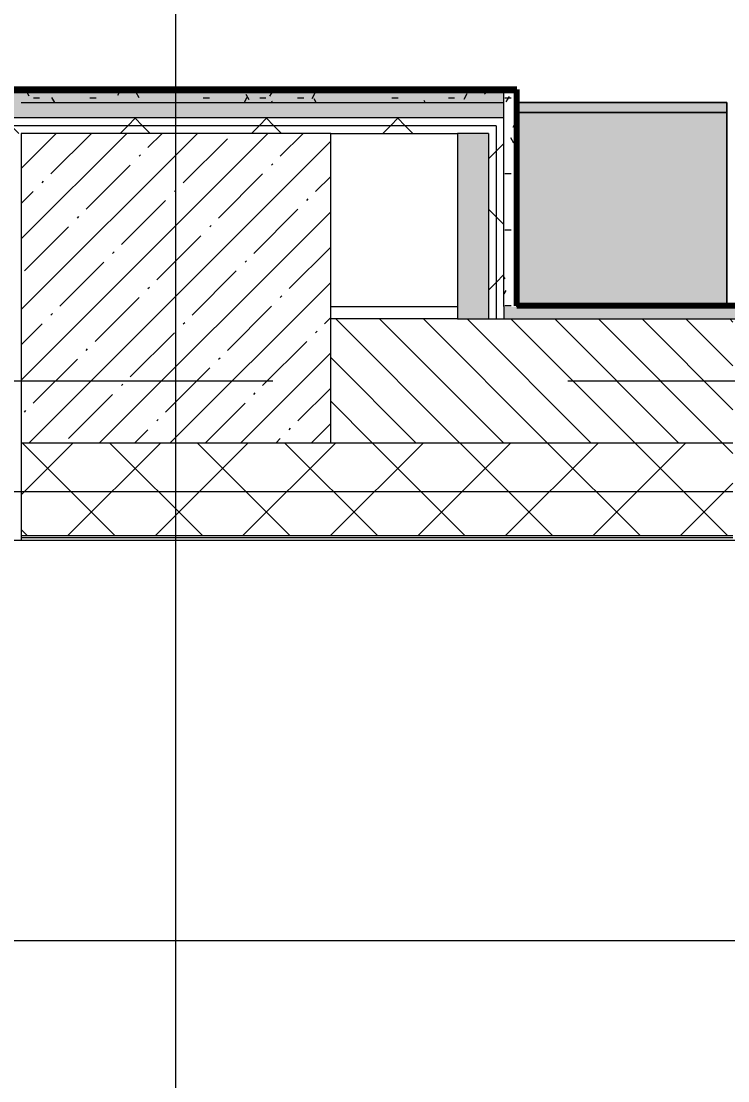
# Model space of a CAD drawing. Header units: millimetres. Extents: x 35157 to 232994, y -8553 to 29000.
# Drawn here: x 60910 to 62052, y -1131 to 581 of the extents above; entities that cross this region are included whole.
import ezdxf

# ---------------------------------------------------------------- set-up
doc = ezdxf.new("R2010")
doc.units = ezdxf.units.MM
doc.linetypes.add('Осевая', pattern=[3175, 635, -476.25, 1587.5, -476.25])
for name, color, linetype, lineweight in [('A-ANNO-DIMS', 7, 'Continuous', 9), ('A-ANNO-DIMS-100', 7, 'Continuous', 9), ('A-WALL', 7, 'Continuous', 9), ('I-WALL', 7, 'Continuous', 9), ('S-COLS', 7, 'Continuous', 9), ('Оси', 7, 'Continuous', 9), ('Оси-2', 7, 'Осевая', 9)]:
    doc.layers.add(name, color=color, linetype=linetype, lineweight=lineweight)
for name, color, linetype, lineweight, true_color in [('A-WALL-1', 7, 'Continuous', 9, 0xc0c0c0), ('A-WALL-4', 7, 'Continuous', 9, 0xff80c0), ('I-WALL-5', 7, 'Continuous', 9, 0xc0c0c0), ('I-WALL-9', 7, 'Continuous', 80, 0xff80c0), ('S-WALL-ANLY', 7, 'Continuous', 13, 0x008040), ('S-WALL-ANLY-1', 7, 'Continuous', 5, 0x008040), ('Знаки-1', 7, 'Continuous', 9, 0xc1bbaf), ('Знаки-3', 9, 'Continuous', 9, 0x808080), ('Знаки-4', 7, 'Continuous', 9, 0xaba79f)]:
    doc.layers.add(name, color=color, linetype=linetype, lineweight=lineweight, true_color=true_color)
doc.layers.add('Знаки-2', color=7, linetype='Continuous', lineweight=9, transparency=0.5)
doc.styles.add('ISOCPEUR', font='isocpeur.ttf', dxfattribs={"width": 0.9, "height": 250})
doc.dimstyles.new('ISO-2_5_0_9К_БОЛЬШОЙ', dxfattribs={"dimscale": 304.8, "dimtxt": 248.995294, "dimasz": 0.492126, "dimexe": 0.393701, "dimexo": 0.984252, "dimgap": 0, "dimtad": 1, "dimdec": 0, "dimrnd": 10, "dimzin": 0, "dimdsep": 46, "dimtxsty": 'ISOCPEUR', "dimblk1": 'OBLIQUE', "dimblk2": 'OBLIQUE', "dimsah": 1, "dimcen": 0.09, "dimdle": 0.393701, "dimazin": 0, "dimtfac": 1, "dimtdec": 4, "dimtix": 1, "dimtmove": 0, "dimatfit": 3, "dimfxl": 1, "dimtvp": 1, "dimtolj": 1, "dimtzin": 0, "dimarcsym": 2})
pattern_1 = [(0, (0, 0), (121.92, 30.48), [10.058, -81.382, 10.058, -81.382, -487.68]), (0, (0, 0), (121.92, 30.48), [-182.88, 10.058, -172.822, 10.058, -81.382, -213.36]), (0, (0, 0), (121.92, 30.48), [-457.2, 10.058, -50.902, 10.058, -142.342]), (120, (45.72, 15.24), (-87.356454, 90.345817), [10.058, -81.382, 10.058, -81.382, -487.68]), (120, (45.72, 15.24), (-87.356454, 90.345817), [-182.88, 10.058, -172.822, 10.058, -81.382, -213.36]), (120, (45.72, 15.24), (-87.356454, 90.345817), [-457.2, 10.058, -50.902, 10.058, -142.342]), (240, (60.96, 76.2), (-34.563546, -120.825817), [10.058, -81.382, 10.058, -81.382, -487.68]), (240, (60.96, 76.2), (-34.563546, -120.825817), [-182.88, 10.058, -172.822, 10.058, -81.382, -213.36]), (240, (60.96, 76.2), (-34.563546, -120.825817), [-457.2, 10.058, -50.902, 10.058, -142.342])]
pattern_2 = [(45, (0, 0), (-106.066, 106.066), []), (135, (0, 0), (-106.066, -106.066), [])]

# ---------------------------------------------------------------- blocks, each defined once
blk = doc.blocks.new('BSC_Колонна _Прямоугольная - 500х500-V9-План отделки стен 2 этажа в осях 12-23')
at = {"layer": 'S-COLS'}
h = blk.add_hatch(dxfattribs=at)
h.set_pattern_fill('FP_10', color=256, style=0, pattern_type=2)
h.set_pattern_definition([(45, (-61160, -150), (-57.02463, 57.02463), []), (45, (-61102.975, -150), (-57.02463, 57.02463), [100.806, -20.161, 3.353, -16.808])])
h.paths.add_polyline_path([(-53.7, -250), (250, -250), (250, 250), (-250, 250), (-250, -250)])
for p, q in [((250, 250), (-250, 250)), ((-250, 250), (-250, -250)), ((250, -250), (250, 250)), ((-250, -250), (250, -250))]:
    blk.add_line(p, q, dxfattribs=at)
blk = doc.blocks.new('Зашивка без перфорации М3 - М3_4-30974691-План отделки стен 2 этажа в осях 12-23')
at = {"layer": 'Знаки-2'}
for points in [[(-89.9, 150), (-430, 150), (-430, -179.9), (-89.9, -179.9), (-89.9, 149)], [(-236.3, -163.9), (-430, -163.9), (-430, -179.9), (-89.9, -179.9), (-89.9, -163.9)]]:
    blk.add_hatch(color=256, dxfattribs=at).paths.add_polyline_path(points)
at = {"layer": 'Знаки-1'}
for p, q in [((-89.9, -163.9), (-430, -163.9)), ((-430, -163.9), (-430, -179.9)), ((-430, -179.9), (-89.9, -179.9))]:
    blk.add_line(p, q, dxfattribs=at)
at = {"layer": 'Знаки-3'}
for p, q in [((-430, 150), (-430, -179.9)), ((-430, -179.9), (-89.9, -179.9))]:
    blk.add_line(p, q, dxfattribs=at)
at = {"layer": 'Знаки-4'}
for p, q in [((-430, -179.9), (-430, 150)), ((-430, -163.9), (-89.9, -163.9)), ((-430, -163.9), (-430, -179.9)), ((-89.9, -179.9), (-430, -179.9)), ((-89.9, -179.9), (-430, -179.9))]:
    blk.add_line(p, q, dxfattribs=at)
blk = doc.blocks.new('DIMBLOCK23-План отделки стен 2 этажа в осях 12-23')
at = {"layer": 'A-ANNO-DIMS-100'}
for p, q in [((60460, -1098.6), (60460, -784.6)), ((65660, -1098.6), (65660, -784.6)), ((60460, -904.6), (65660, -904.6)), ((60460, -904.6), (60460, -1098.6)), ((65660, -904.6), (65660, -1098.6))]:
    blk.add_line(p, q, dxfattribs=at)
at = {"layer": 'A-ANNO-DIMS-100', "lineweight": 20}
for p, q in [((60460, -904.6), (60535, -829.6)), ((65660, -904.6), (65735, -829.6)), ((60460, -904.6), (60385, -979.6)), ((65660, -904.6), (65585, -979.6))]:
    blk.add_line(p, q, dxfattribs=at)
at = {"layer": 'A-ANNO-DIMS-100', "color": 0, "insert": (62744, -578), "char_height": 250, "width": 758.478, "attachment_point": 1, "line_spacing_factor": 1.149209, "style": 'ISOCPEUR'}
blk.add_mtext('5200', dxfattribs=at)
blk = doc.blocks.new('_Oblique')
at = {"color": 0, "linetype": 'ByBlock', "lineweight": -2}
blk.add_line((-0.5, -0.5), (0.5, 0.5), dxfattribs=at)

msp = doc.modelspace()

# ---------------------------------------------------------------- hatches: boundary and pattern name
at = {"layer": 'A-WALL'}
h = msp.add_hatch(dxfattribs=at)
h.set_pattern_fill('FP_21', color=256, style=0, pattern_type=2)
h.set_pattern_definition([(135, (0, 0), (-35.35534, -35.35534), [])])
h.paths.add_polyline_path([(61410, -100), (62060, -100), (62060, 100), (61410, 100)])
h.paths.add_polyline_path([(65410, -100), (65410, 100), (65160, 100), (65160, -100), (65232.2, -100)])
h = msp.add_hatch(dxfattribs=at)
h.set_pattern_fill('FP_16', color=256, style=0, pattern_type=2)
h.set_pattern_definition([(45, (0, 0), (-70.71068, 70.71068), []), (135, (0, 0), (-70.71068, -70.71068), [])])
h.paths.add_polyline_path([(65982.4, -250), (66160, -250), (66160, -100), (65160, -100), (65160, -250), (65910, -250)])
h.paths.add_polyline_path([(75700, -250), (75700, -100), (71560, -100), (71560, -250), (74234.2, -250)])
h.paths.add_polyline_path([(53310, -250), (53310, -100), (51910, -100), (51910, -250), (53229.5, -250)])
h.paths.add_polyline_path([(44936.3, -250), (45310, -250), (45310, -100), (44936.3, -100), (44936.3, -146.3)])
h.paths.add_polyline_path([(67060, -250), (70660, -250), (70660, -100), (67060, -100), (67060, -146.3)])
h.paths.add_polyline_path([(60910, -250), (62060, -250), (62060, -100), (60910, -100), (60910, -146.3)])
h.paths.add_polyline_path([(58810, -250), (58810, -100), (58060, -100), (58060, -250), (58480.7, -250)])
h.paths.add_polyline_path([(43477.4, -250), (44036.3, -250), (44036.3, -100), (42660, -100), (42660, -250), (42727.2, -250)])
h.paths.add_polyline_path([(38976.4, -250), (39560, -250), (39560, -100), (38742.7, -100), (38742.7, -250)])
h.paths.add_polyline_path([(48728.6, -250), (48810, -250), (48810, -100), (47410, -100), (47410, -250), (47978.4, -250)])
h.paths.add_polyline_path([(57160, -250), (57160, -100), (56410, -100), (56410, -250), (56980.4, -250)])
h.paths.add_polyline_path([(38242.7, -250), (38242.7, -100), (38226.2, -100), (38226.2, -250)])
at = {"layer": 'I-WALL'}
for points in [[(60910, 425), (61690, 425), (61690, 475), (60910, 475), (60910, 470), (60890, 470), (60890, 425)], [(61615, 100), (61665, 100), (61665, 400), (61615, 400), (61615, 320.9)]]:
    msp.add_hatch(color=256, dxfattribs=at).paths.add_polyline_path(points)
h = msp.add_hatch(dxfattribs=at)
h.set_pattern_fill('FP_63', color=256, style=0, pattern_type=2)
h.set_pattern_definition(pattern_1)
h.paths.add_polyline_path([(61710, 450), (61710, 470), (60910, 470), (60910, 450), (61690, 450)])
h = msp.add_hatch(dxfattribs=at)
h.set_pattern_fill('FP_63', color=256, style=0, pattern_type=2)
h.set_pattern_definition(pattern_1)
h.paths.add_polyline_path([(61710, 120), (61710, 450), (61690, 450), (61690, 120)])
h = msp.add_hatch(dxfattribs=at)
h.set_pattern_fill('FP_64', color=256, style=0, pattern_type=2)
h.set_pattern_definition(pattern_2)
h.paths.add_polyline_path([(60910, 412.5), (61690, 412.5), (61690, 425), (60890, 425), (60890, 412.5)])
h = msp.add_hatch(dxfattribs=at)
h.set_pattern_fill('FP_64', color=256, style=0, pattern_type=2)
h.set_pattern_definition(pattern_2)
h.paths.add_polyline_path([(61677.5, 400), (61677.5, 412.5), (60890, 412.5), (60890, 400), (61665, 400)])
h = msp.add_hatch(dxfattribs=at)
h.set_pattern_fill('FP_64', color=256, style=0, pattern_type=2)
h.set_pattern_definition(pattern_2)
h.paths.add_polyline_path([(61677.5, 100), (61690, 100), (61690, 412.5), (61677.5, 412.5), (61677.5, 320.9)])
h = msp.add_hatch(dxfattribs=at)
h.set_pattern_fill('FP_64', color=256, style=0, pattern_type=2)
h.set_pattern_definition(pattern_2)
h.paths.add_polyline_path([(61665, 100), (61677.5, 100), (61677.5, 400), (61665, 400), (61665, 320.9)])
h = msp.add_hatch(dxfattribs=at)
h.set_pattern_fill('FP_63', color=256, style=0, pattern_type=2)
h.set_pattern_definition(pattern_1)
h.paths.add_polyline_path([(65410, 100), (65410, 120), (61690, 120), (61690, 100), (65390, 100)])

# ---------------------------------------------------------------- linework, layer by layer
at = {"layer": 'A-WALL'}
for p, q in [((61690, 425), (60890, 425)), ((61677.5, 412.5), (60890, 412.5)), ((61677.5, 412.5), (61677.5, 100)), ((61665, 400), (61615, 400)), ((61665, 400), (61665, 100)), ((61690, 120), (61690, 100)), ((65390, 120), (61710, 120)), ((61410, -100), (62060, -100)), ((60910, -250), (62060, -250)), ((60910, -253), (62060, -253))]:
    msp.add_line(p, q, dxfattribs=at)
at = {"layer": 'A-WALL-1'}
for p, q in [((61615, 100), (61410, 100)), ((60910, -100), (60910, -258)), ((66160, -258), (58060, -258))]:
    msp.add_line(p, q, dxfattribs=at)
at = {"layer": 'A-WALL-4'}
msp.add_line((61710, 450), (61710, 120), dxfattribs=at)
at = {"layer": 'I-WALL-5'}
for p, q in [((61690, 475), (60910, 475)), ((60910, 475), (60910, 470)), ((61690, 120), (61690, 475)), ((60910, 450), (61690, 450)), ((61410, 400), (61615, 400)), ((61615, 400), (61615, 100)), ((61410, 120), (61615, 120)), ((61615, 100), (65139, 100))]:
    msp.add_line(p, q, dxfattribs=at)
at = {"layer": 'I-WALL-9'}
for p, q in [((61711, 471), (60889, 471)), ((60890, 470), (61710, 470)), ((61710, 470), (61710, 450)), ((61711, 121), (61711, 471)), ((65389, 121), (61711, 121))]:
    msp.add_line(p, q, dxfattribs=at)
at = {"layer": 'S-WALL-ANLY'}
msp.add_line((58810, -179), (60910, -179), dxfattribs=at)
at = {"layer": 'S-WALL-ANLY-1'}
msp.add_line((60910, -179), (62060, -179), dxfattribs=at)
at = {"layer": 'Оси'}
msp.add_line((61160, -1906.3), (61160, 593.7), dxfattribs=at)
at = {"layer": 'Оси-2'}
msp.add_line((38456.8, 0), (82200, 0), dxfattribs=at)

# ---------------------------------------------------------------- block references
at = {"layer": 'S-COLS'}
msp.add_blockref('BSC_Колонна _Прямоугольная - 500х500-V9-План отделки стен 2 этажа в осях 12-23', (61160, 150), dxfattribs=at)
at = {"layer": 'Знаки-1', "rotation": 180}
msp.add_blockref('Зашивка без перфорации М3 - М3_4-30974691-План отделки стен 2 этажа в осях 12-23', (61620.1, 270), dxfattribs=at)

# ---------------------------------------------------------------- dimensions: what is measured, and where the dimension line sits
at = {"layer": 'A-ANNO-DIMS'}
dim = msp.add_linear_dim(base=(65660, -904.6), p1=(60460, -798.6), p2=(65660, -798.6), dimstyle='ISO-2_5_0_9К_БОЛЬШОЙ', override={"dimpost": '<>', "dimfxl": 5200}, dxfattribs=at)
dim.commit()
dim.dimension.update_dxf_attribs({"geometry": 'DIMBLOCK23-План отделки стен 2 этажа в осях 12-23', "text_midpoint": (63060, -779.6)})

doc.saveas('drawing.dxf')
